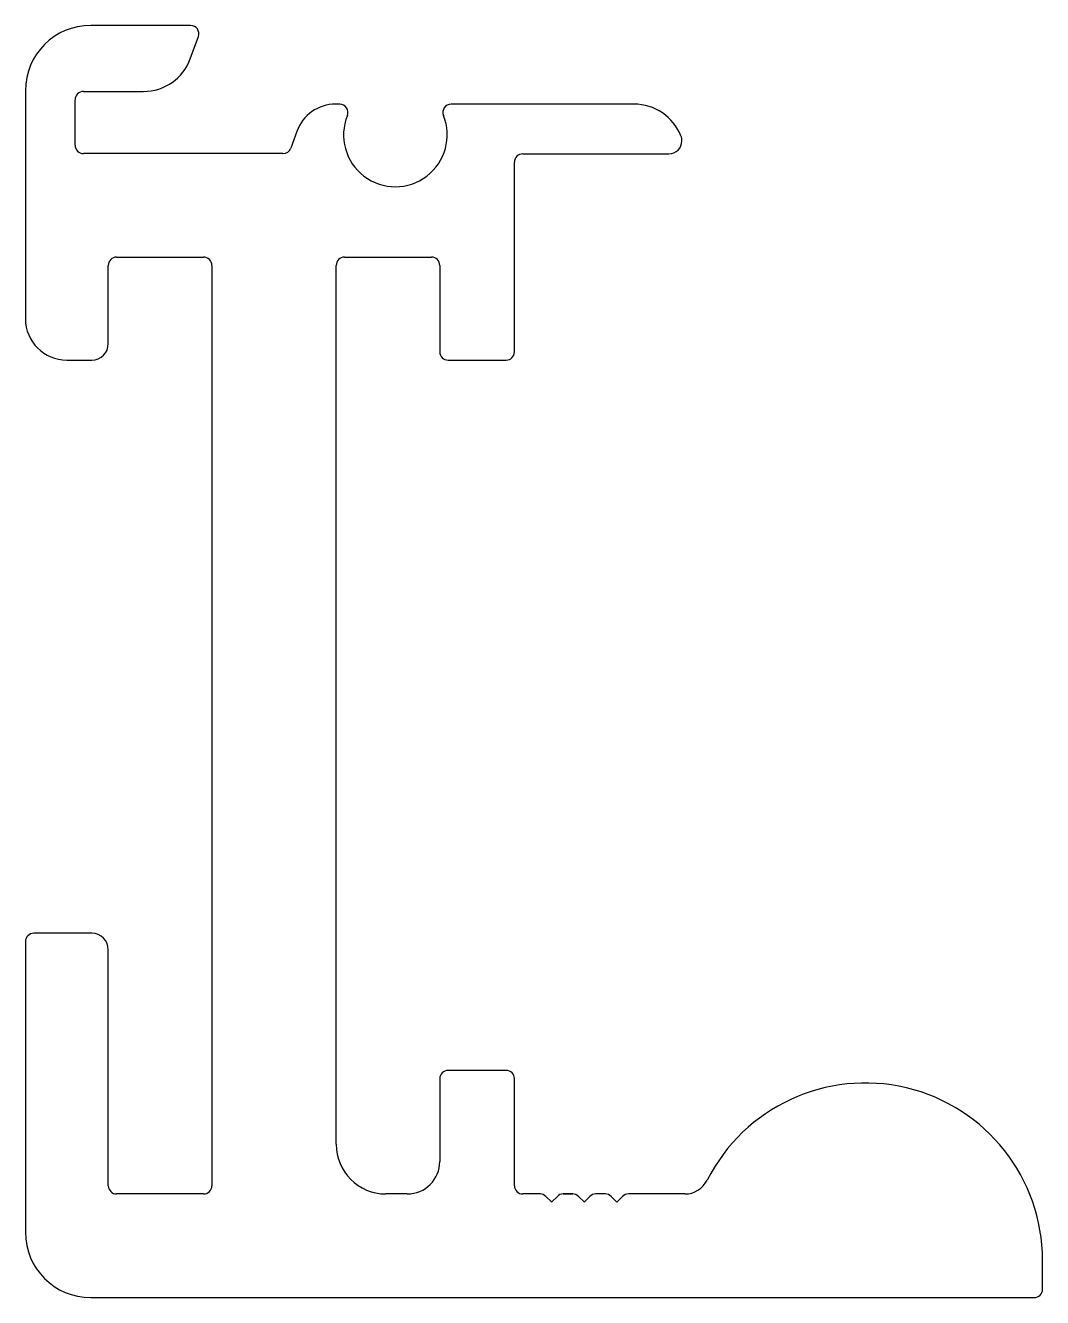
# Model space of a CAD drawing. Header units: inches. Extents: x -13.7 to 17.5, y 2.6 to 41.6.
import ezdxf

# ---------------------------------------------------------------- set-up
doc = ezdxf.new("R2010")
doc.units = ezdxf.units.IN
doc.header["$MEASUREMENT"] = 0

msp = doc.modelspace()

# ---------------------------------------------------------------- linework, layer by layer
at = {"color": 6, "linetype": 'Continuous'}
for p, q in [((-8.622, 41.64), (-11.684, 41.64)), ((-8.631, 40.62), (-8.384, 41.299)), ((-13.684, 39.64), (-13.684, 32.65)), ((-11.906, 39.617), (-10.063, 39.617)), ((-12.16, 37.966), (-12.16, 39.363)), ((-4.052, 39.227), (-4.173, 39.227)), ((4.968, 39.227), (-0.637, 39.227)), ((-5.367, 38.391), (-5.553, 37.879)), ((-5.792, 37.712), (-11.906, 37.712)), ((1.302, 31.634), (1.302, 37.449)), ((1.556, 37.703), (6.036, 37.703)), ((-10.89, 34.537), (-8.223, 34.537)), ((-3.905, 34.537), (-1.238, 34.537)), ((-11.144, 31.888), (-11.144, 34.283)), ((-7.969, 34.283), (-7.969, 6.072)), ((-4.159, 7.342), (-4.159, 34.283)), ((-0.984, 34.283), (-0.984, 31.634)), ((-12.414, 31.38), (-11.652, 31.38)), ((-0.73, 31.38), (1.048, 31.38)), ((-11.652, 13.81), (-13.43, 13.81)), ((-13.684, 13.556), (-13.684, 4.643)), ((-11.144, 6.072), (-11.144, 13.302)), ((1.051, 9.608), (-0.73, 9.608)), ((-0.984, 9.354), (-0.984, 6.818)), ((1.305, 6.072), (1.305, 9.354)), ((-8.223, 5.818), (-10.89, 5.818)), ((-1.984, 5.818), (-2.635, 5.818)), ((2.088, 5.818), (1.559, 5.818)), ((2.088, 5.818), (2.088, 5.818)), ((2.088, 5.818), (2.088, 5.818)), ((2.088, 5.818), (2.088, 5.818)), ((2.088, 5.818), (2.088, 5.818)), ((2.436, 5.574), (2.265, 5.745)), ((2.618, 5.745), (2.447, 5.574)), ((3.088, 5.818), (2.795, 5.818)), ((2.795, 5.818), (3.088, 5.818)), ((3.088, 5.818), (2.795, 5.818)), ((2.795, 5.818), (3.088, 5.818)), ((3.088, 5.818), (2.795, 5.818)), ((3.436, 5.574), (3.265, 5.745)), ((3.618, 5.745), (3.447, 5.574)), ((4.088, 5.818), (3.795, 5.818)), ((4.436, 5.574), (4.265, 5.745)), ((4.618, 5.745), (4.447, 5.574)), ((5.324, 5.818), (4.795, 5.818)), ((6.528, 5.818), (5.324, 5.818)), ((17.489, 2.897), (17.489, 3.788)), ((-11.684, 2.643), (17.235, 2.643))]:
    msp.add_line(p, q, dxfattribs=at)
for centre, radius, start, end in [((-11.684, 39.64), 2, 90, 180), ((-8.622, 41.386), 0.254, 340, 90), ((-10.063, 41.141), 1.524, 270, 340), ((-11.906, 39.363), 0.254, 90, 180), ((-4.173, 37.957), 1.27, 90, 160), ((-4.052, 38.973), 0.254, 338.0218, 90), ((-0.637, 38.973), 0.254, 90, 201.9782), ((4.968, 37.677), 1.55, 21.7424, 90), ((-2.345, 38.284), 1.588, 158.0218, 21.9782), ((6.036, 38.103), 0.4, 360, 21.7424), ((-11.906, 37.966), 0.254, 180, 270), ((-5.792, 37.966), 0.254, 270, 340), ((6.036, 38.103), 0.4, 270, 0), ((1.556, 37.449), 0.254, 90, 180), ((-10.89, 34.283), 0.254, 90, 180), ((-8.223, 34.283), 0.254, 0, 90), ((-3.905, 34.283), 0.254, 90, 180), ((-1.238, 34.283), 0.254, 0, 90), ((-12.414, 32.65), 1.27, 180, 270), ((-11.652, 31.888), 0.508, 270, 0), ((-0.73, 31.634), 0.254, 180, 270), ((1.048, 31.634), 0.254, 270, 360), ((-13.43, 13.556), 0.254, 90, 180), ((-11.652, 13.302), 0.508, 0, 90), ((-0.73, 9.354), 0.254, 90, 180), ((1.051, 9.354), 0.254, 0, 90), ((12.057, 3.788), 5.432, 0, 153.2056), ((-2.635, 7.342), 1.524, 180, 270), ((-1.984, 6.818), 1, 270, 360), ((-10.89, 6.072), 0.254, 180, 270), ((-8.223, 6.072), 0.254, 270, 360), ((1.559, 6.072), 0.254, 180, 270), ((6.528, 6.58), 0.762, 270, 333.2056), ((2.088, 5.568), 0.25, 45, 90), ((2.441, 5.579), 0.008, 225, 315), ((2.795, 5.568), 0.25, 90, 135), ((3.088, 5.568), 0.25, 45, 90), ((3.441, 5.579), 0.008, 225, 315), ((3.795, 5.568), 0.25, 90, 135), ((4.088, 5.568), 0.25, 45, 90), ((4.441, 5.579), 0.008, 225, 315), ((4.795, 5.568), 0.25, 90, 135), ((-11.684, 4.643), 2, 180, 270), ((17.235, 2.897), 0.254, 270, 0)]:
    msp.add_arc(centre, radius, start, end, dxfattribs=at)

doc.saveas('drawing.dxf')
